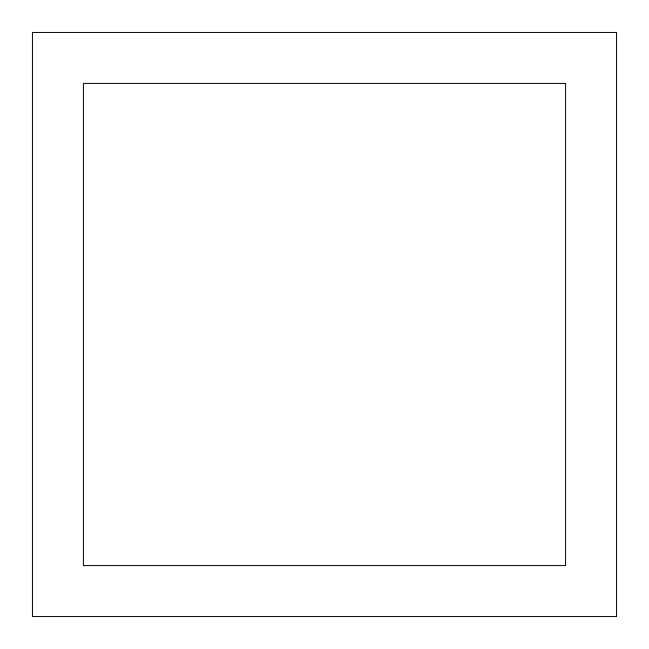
<?xml version="1.0" encoding="UTF-8"?>
<svg xmlns="http://www.w3.org/2000/svg" width="649" height="649" viewBox="0 0 649 649"><rect width="100%" height="100%" fill="white"/><g stroke="black" fill="none" stroke-linecap="round" stroke-linejoin="round"><path stroke-width="0.97" d="M616.55 32.45L32.45 32.45L32.45 616.55L616.55 616.55L616.55 32.45M565.587 83.413L83.413 83.413L83.413 565.587L565.587 565.587L565.587 83.413"/></g></svg>
